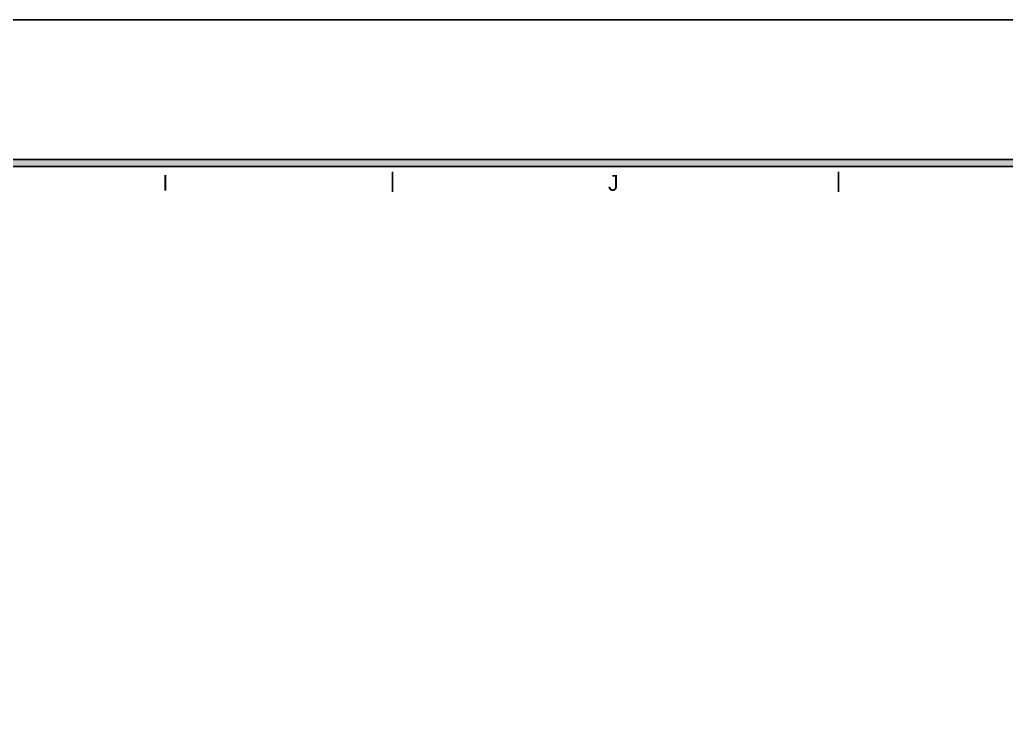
# Model space of a CAD drawing. Extents: x 989821 to 1049221, y -66907 to -24907.
# Drawn here: x 1029212 to 1039119, y -32102 to -24907 of the extents above; entities that cross this region are included whole.
import ezdxf

# ---------------------------------------------------------------- set-up
doc = ezdxf.new("R2010")
doc.units = 0
doc.header["$LTSCALE"] = 1000
doc.header["$MEASUREMENT"] = 0
doc.layers.get('0').update_dxf_attribs({"linetype": 'CONTINUOUS'})
doc.styles.add('WMF-AvantGarde Bk BT0', font='')
doc.styles.get('WMF-AvantGarde Bk BT0').set_extended_font_data('AvantGarde Bk BT')

msp = doc.modelspace()

# ---------------------------------------------------------------- hatches: boundary and pattern name
at = {"ltscale": 70}
msp.add_hatch(color=4, dxfattribs=at).paths.add_polyline_path([(1049221.2, -26309.4), (1019524.3, -26309.4), (1019524.4, -26381.7), (1049221.2, -26381.7)])

# ---------------------------------------------------------------- linework, layer by layer
at = {"color": 4}
for p, q in [((1049221.2, -26309.4), (993343.6, -26309.4)), ((1049221.2, -26309.4), (993343.6, -26309.4)), ((993415.9, -26381.7), (1049221.2, -26381.7)), ((993415.9, -26381.7), (1049221.2, -26381.7))]:
    msp.add_line(p, q, dxfattribs=at)
msp.add_lwpolyline([(989821.2, -24907.3), (1049221.2, -24907.3), (1049221.2, -66907.3), (989821.2, -66907.3)], close=True, dxfattribs=at)
for points in [[(1032954.3, -26636.7), (1032954.3, -26435)], [(1037433.3, -26636.7), (1037433.3, -26435)]]:
    msp.add_lwpolyline(points, dxfattribs=at)

# ---------------------------------------------------------------- texts
at = {"color": 4, "style": 'WMF-AvantGarde Bk BT0'}
for s, p in [('I', (1030644.4, -26625.2)), ('J', (1035119.6, -26625.2))]:
    msp.add_text(s, height=158.3, dxfattribs=at).set_placement(p)

doc.saveas('drawing.dxf')
